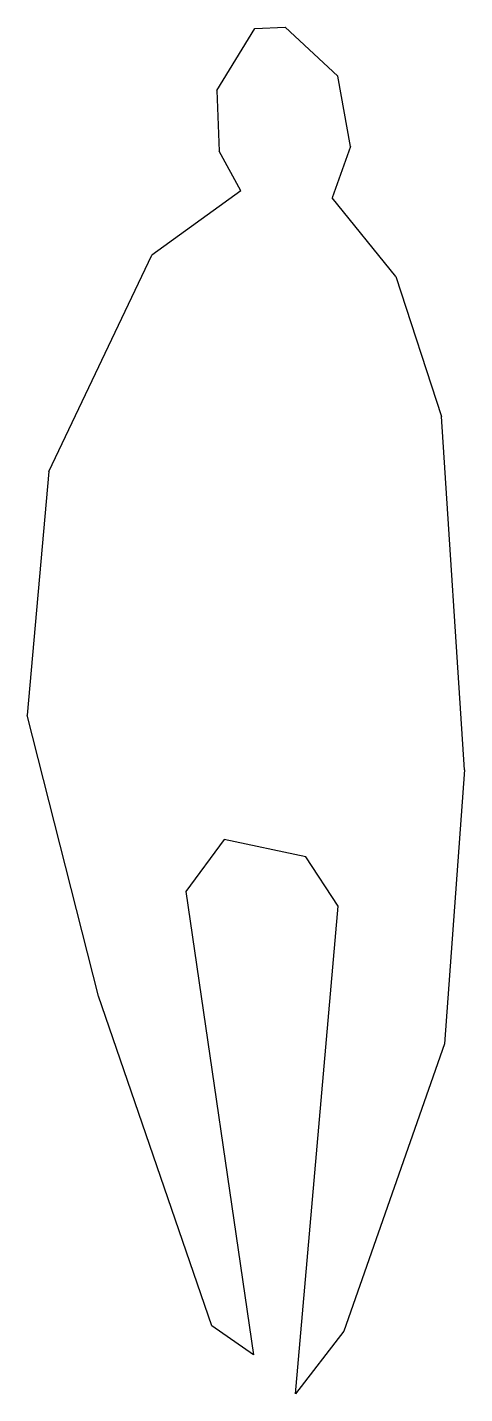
# Model space of a CAD drawing. Extents: x -0.67 to 0.42, y 0 to 3.43.
import ezdxf

# ---------------------------------------------------------------- set-up
doc = ezdxf.new("R2010")
doc.units = 0
doc.layers.get('0').update_dxf_attribs({"linetype": 'CONTINUOUS'})

msp = doc.modelspace()

# ---------------------------------------------------------------- linework, layer by layer
at = {"color": 0, "linetype": 'BYBLOCK'}
for points, invisible_edges in [([(-0.1015, 3.4276), (-0.0254, 3.4304), (0.1062, 3.3082), (-0.1974, 3.2715)], 4), ([(0.1062, 3.3082), (-0.1974, 3.2715), (-0.1918, 3.1192), (0.1382, 3.1315)], 5), ([(-0.1918, 3.1192), (0.1382, 3.1315), (0.0921, 3.0027), (-0.1373, 3.0196)], 5), ([(0.0921, 3.0027), (-0.1373, 3.0196), (-0.3601, 2.8588), (0.2519, 2.8052)], 5), ([(-0.3601, 2.8588), (0.2519, 2.8052), (0.3666, 2.4537), (-0.6195, 2.3155)], 5), ([(0.3666, 2.4537), (-0.6195, 2.3155), (-0.6731, 1.7035), (0.4249, 1.5662)], 5), ([(-0.6731, 1.7035), (-0.1786, 1.3913), (-0.2754, 1.2607), (-0.4945, 0.9984)], 5), ([(-0.6731, 1.7035), (0.4249, 1.5662), (0.0263, 1.3481), (-0.1786, 1.3913)], 11), ([(0.0263, 1.3481), (0.4249, 1.5662), (0.3742, 0.878), (0.1072, 1.224)], 5), ([(-0.4945, 0.9984), (-0.2754, 1.2607), (-0.1053, 0.0978), (-0.2096, 0.1702)], 1), ([(0.1072, 1.224), (0.3742, 0.878), (0.1213, 0.157), (0, 0)], 1)]:
    msp.add_3dface(points, dxfattribs=dict(at, invisible_edges=invisible_edges))

doc.saveas('drawing.dxf')
